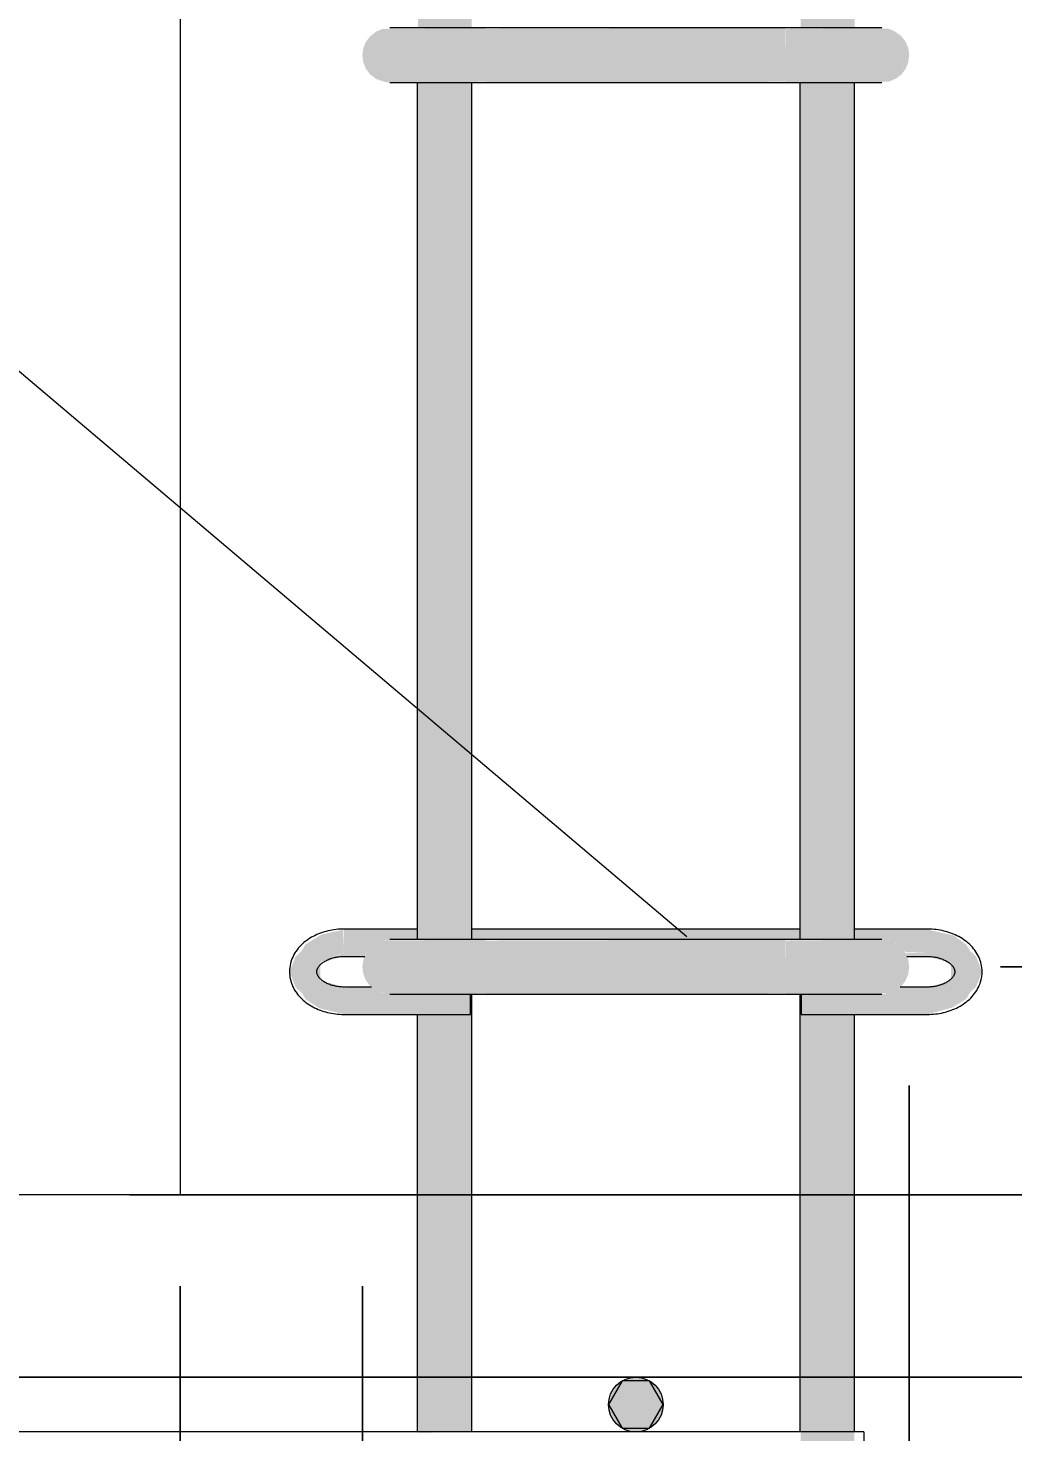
# Model space of a CAD drawing. Header units: millimetres. Extents: x 23200 to 49062, y -2858 to 35213.
# Drawn here: x 43852 to 44068.1, y -1752 to -1444 of the extents above; entities that cross this region are included whole.
import ezdxf

# ---------------------------------------------------------------- set-up
doc = ezdxf.new("R2010")
doc.units = ezdxf.units.MM
for name, color, linetype, lineweight in [('AA_Dim', 7, 'Continuous', 9), ('AA_Dim-20', 7, 'Continuous', 9), ('AA_Vinoska', 7, 'Continuous', 9), ('AA_Visotnaya otmetka', 7, 'Continuous', 9), ('AF_Stena_Опалубка', 253, 'Continuous', 20), ('KR_Armatura', 7, 'Continuous', 20), ('KR_Armatura_Tonkie', 7, 'Continuous', 20), ('KR_Fundament', 7, 'Continuous', 20)]:
    doc.layers.add(name, color=color, linetype=linetype, lineweight=lineweight)
doc.styles.add('ISOCPEUR_1', font='isocpeur.ttf', dxfattribs={"width": 0.9, "height": 50})
doc.dimstyles.new('00_Точн_3_знака__прозр_', dxfattribs={"dimscale": 304.8, "dimtxt": 49.799059, "dimasz": 0.111549, "dimexe": 0.098425, "dimexo": 0.065617, "dimgap": 0.006562, "dimtad": 1, "dimdec": 3, "dimrnd": 0.001, "dimdsep": 46, "dimtxsty": 'ISOCPEUR_1', "dimblk1": 'OBLIQUE', "dimblk2": 'OBLIQUE', "dimsah": 1, "dimcen": 0.09, "dimdle": 0.098425, "dimazin": 0, "dimtfac": 1, "dimtdec": 4, "dimtix": 1, "dimtmove": 0, "dimatfit": 3, "dimfxl": 1, "dimtvp": 1, "dimtolj": 1, "dimtzin": 0, "dimlwd": 18, "dimlwe": 18, "dimarcsym": 2})
doc.dimstyles.new('00_Точн_3_знака__прозр__1', dxfattribs={"dimscale": 304.8, "dimtxt": 49.799059, "dimasz": 0.111549, "dimexe": 0.098425, "dimexo": 0.065617, "dimgap": 0.006562, "dimtad": 1, "dimdec": 3, "dimrnd": 0.001, "dimdsep": 46, "dimtxsty": 'ISOCPEUR_1', "dimblk1": 'OBLIQUE', "dimblk2": 'OBLIQUE', "dimsah": 1, "dimcen": 0.09, "dimdle": 0.098425, "dimazin": 0, "dimtfac": 1, "dimtdec": 4, "dimtix": 1, "dimtmove": 1, "dimatfit": 3, "dimfxl": 1, "dimtvp": 1, "dimtolj": 1, "dimtzin": 0, "dimlwd": 18, "dimlwe": 18, "dimarcsym": 2})
doc.dimstyles.new('05_Округл_1мм__прозр_', dxfattribs={"dimscale": 304.8, "dimtxt": 49.799059, "dimasz": 0.111549, "dimexe": 0.098425, "dimexo": 0.065617, "dimgap": 0.006562, "dimtad": 1, "dimdec": 0, "dimdsep": 46, "dimtxsty": 'ISOCPEUR_1', "dimblk1": 'OBLIQUE', "dimblk2": 'OBLIQUE', "dimsah": 1, "dimcen": 0.09, "dimdle": 0.098425, "dimazin": 0, "dimtfac": 1, "dimtdec": 4, "dimtix": 1, "dimtmove": 0, "dimatfit": 3, "dimfxl": 1, "dimtvp": 1, "dimtolj": 1, "dimtzin": 0, "dimlwd": 18, "dimlwe": 18, "dimarcsym": 2})
doc.dimstyles.new('05_Округл_1мм__прозр__1', dxfattribs={"dimscale": 304.8, "dimtxt": 49.799059, "dimasz": 0.111549, "dimexe": 0.098425, "dimexo": 0.065617, "dimgap": 0.006562, "dimtad": 1, "dimdec": 0, "dimdsep": 46, "dimtxsty": 'ISOCPEUR_1', "dimblk1": 'OBLIQUE', "dimblk2": 'OBLIQUE', "dimsah": 1, "dimcen": 0.09, "dimdle": 0.098425, "dimazin": 0, "dimtfac": 1, "dimtdec": 4, "dimtix": 1, "dimtmove": 1, "dimatfit": 3, "dimfxl": 1, "dimtvp": 1, "dimtolj": 1, "dimtzin": 0, "dimlwd": 18, "dimlwe": 18, "dimarcsym": 2})
doc.dimstyles.new('05_Округл_5мм__прозр_', dxfattribs={"dimscale": 304.8, "dimtxt": 49.799059, "dimasz": 0.111549, "dimexe": 0.098425, "dimexo": 0.065617, "dimgap": 0.006562, "dimtad": 1, "dimdec": 0, "dimrnd": 5, "dimdsep": 46, "dimtxsty": 'ISOCPEUR_1', "dimblk1": 'OBLIQUE', "dimblk2": 'OBLIQUE', "dimsah": 1, "dimcen": 0.09, "dimdle": 0.098425, "dimazin": 0, "dimtfac": 1, "dimtdec": 4, "dimtix": 1, "dimtmove": 1, "dimatfit": 3, "dimfxl": 1, "dimtvp": 1, "dimtolj": 1, "dimtzin": 0, "dimlwd": 18, "dimlwe": 18, "dimarcsym": 2})
doc.dimstyles.new('05_Округл_5мм__прозр__1', dxfattribs={"dimscale": 304.8, "dimtxt": 49.799059, "dimasz": 0.111549, "dimexe": 0.098425, "dimexo": 0.065617, "dimgap": 0.006562, "dimtad": 1, "dimdec": 0, "dimrnd": 5, "dimdsep": 46, "dimtxsty": 'ISOCPEUR_1', "dimblk1": 'OBLIQUE', "dimblk2": 'OBLIQUE', "dimsah": 1, "dimcen": 0.09, "dimdle": 0.098425, "dimazin": 0, "dimtfac": 1, "dimtdec": 4, "dimtix": 1, "dimtmove": 0, "dimatfit": 3, "dimfxl": 1, "dimtvp": 1, "dimtolj": 1, "dimtzin": 0, "dimlwd": 18, "dimlwe": 18, "dimarcsym": 2})

# ---------------------------------------------------------------- blocks, each defined once
blk = doc.blocks.new('350_Хомут прямоугольный верт _НесАрм_РабПлоск_ - 350_Хомут прямоугольный верт _НесАрм_РабПлоск_-3805022-Сечение 5')
at = {"layer": 'KR_Armatura_Tonkie', "lineweight": 9}
for points in [[(-31766.47, -456), (-31748, -455.8), (-31748, -444), (-31770.55, -444.2), (-31772, -444.8), (-31773.35, -445.89), (-31774.2, -447), (-31774.8, -448.45), (-31775, -450), (-31774.8, -451.55), (-31774.2, -453), (-31773.24, -454.24), (-31771.83, -455.27), (-31769.83, -455.89), (-31767.46, -456), (-31766.64, -456)], [(-31724.37, -456), (-31682, -455.8), (-31682.11, -444), (-31748, -444.2), (-31748, -456), (-31738.46, -456)], [(-31675.06, -456), (-31659.45, -455.8), (-31657.75, -455.01), (-31656.76, -454.24), (-31655.8, -453), (-31655.2, -451.55), (-31655, -450), (-31655.2, -448.45), (-31655.8, -447), (-31656.76, -445.76), (-31658.32, -444.67), (-31659.45, -444.2), (-31662.41, -444), (-31682, -444.2), (-31682, -456), (-31675.13, -456)]]:
    blk.add_hatch(color=256, dxfattribs=at).paths.add_polyline_path(points)
at = {"layer": 'KR_Armatura_Tonkie'}
for p, q in [((-31682, -444), (-31748, -444)), ((-31748, -456), (-31682, -456))]:
    blk.add_line(p, q, dxfattribs=at)
at = {"layer": 'KR_Armatura_Tonkie', "flags": 128}
for points in [[(-31748, -444), (-31748.84, -444), (-31749.68, -444), (-31750.51, -444), (-31751.35, -444), (-31752.17, -444), (-31752.99, -444), (-31753.8, -444), (-31754.61, -444), (-31755.4, -444), (-31756.18, -444), (-31756.94, -444), (-31757.7, -444), (-31758.43, -444), (-31759.15, -444), (-31759.86, -444), (-31760.54, -444), (-31761.2, -444), (-31761.85, -444), (-31762.47, -444), (-31763.06, -444), (-31763.64, -444), (-31764.19, -444), (-31764.71, -444), (-31765.2, -444), (-31765.67, -444), (-31766.11, -444), (-31766.52, -444), (-31766.9, -444), (-31767.25, -444), (-31767.57, -444), (-31767.86, -444), (-31768.12, -444), (-31768.34, -444), (-31768.54, -444), (-31768.69, -444), (-31768.82, -444), (-31768.91, -444), (-31768.97, -444), (-31769, -444), (-31769, -444)], [(-31661, -444), (-31661.02, -444), (-31661.07, -444), (-31661.15, -444), (-31661.27, -444), (-31661.42, -444), (-31661.6, -444), (-31661.82, -444), (-31662.07, -444), (-31662.35, -444), (-31662.66, -444), (-31663, -444), (-31663.37, -444), (-31663.78, -444), (-31664.21, -444), (-31664.67, -444), (-31665.16, -444), (-31665.67, -444), (-31666.21, -444), (-31666.78, -444), (-31667.37, -444), (-31667.98, -444), (-31668.62, -444), (-31669.28, -444), (-31669.96, -444), (-31670.65, -444), (-31671.37, -444), (-31672.1, -444), (-31672.85, -444), (-31673.61, -444), (-31674.39, -444), (-31675.18, -444), (-31675.98, -444), (-31676.79, -444), (-31677.61, -444), (-31678.43, -444), (-31679.26, -444), (-31680.1, -444), (-31680.93, -444), (-31681.77, -444), (-31682, -444)], [(-31769, -456), (-31768.98, -456), (-31768.93, -456), (-31768.85, -456), (-31768.73, -456), (-31768.58, -456), (-31768.4, -456), (-31768.18, -456), (-31767.93, -456), (-31767.65, -456), (-31767.34, -456), (-31767, -456), (-31766.63, -456), (-31766.22, -456), (-31765.79, -456), (-31765.33, -456), (-31764.84, -456), (-31764.33, -456), (-31763.79, -456), (-31763.22, -456), (-31762.63, -456), (-31762.02, -456), (-31761.38, -456), (-31760.72, -456), (-31760.04, -456), (-31759.35, -456), (-31758.63, -456), (-31757.9, -456), (-31757.15, -456), (-31756.39, -456), (-31755.61, -456), (-31754.82, -456), (-31754.02, -456), (-31753.21, -456), (-31752.39, -456), (-31751.57, -456), (-31750.74, -456), (-31749.9, -456), (-31749.07, -456), (-31748.23, -456), (-31748, -456)], [(-31682, -456), (-31681.16, -456), (-31680.32, -456), (-31679.49, -456), (-31678.65, -456), (-31677.83, -456), (-31677.01, -456), (-31676.2, -456), (-31675.39, -456), (-31674.6, -456), (-31673.82, -456), (-31673.06, -456), (-31672.3, -456), (-31671.57, -456), (-31670.85, -456), (-31670.14, -456), (-31669.46, -456), (-31668.8, -456), (-31668.15, -456), (-31667.53, -456), (-31666.94, -456), (-31666.36, -456), (-31665.81, -456), (-31665.29, -456), (-31664.8, -456), (-31664.33, -456), (-31663.89, -456), (-31663.48, -456), (-31663.1, -456), (-31662.75, -456), (-31662.43, -456), (-31662.14, -456), (-31661.88, -456), (-31661.66, -456), (-31661.46, -456), (-31661.31, -456), (-31661.18, -456), (-31661.09, -456), (-31661.03, -456), (-31661, -456), (-31661, -456)]]:
    blk.add_lwpolyline(points, dxfattribs=at)
blk = doc.blocks.new('265_Выпуск П одной длины _НесАрм_РабПлоск_ - В1 _d12_-3835162-Сечение 5')
at = {"layer": 'KR_Armatura_Tonkie'}
h = blk.add_hatch(color=256, dxfattribs=at)
h.paths.add_polyline_path([(-31760, -1906), (-31751, -1906), (-31751.2, -1764.13), (-31763, -1764.13), (-31762.8, -1906), (-31761.24, -1906)])
h.paths.add_polyline_path([(-31759.9, -1752.13), (-31751, -1752), (-31751.2, -1656), (-31751.27, -1656), (-31751.27, -1660.41), (-31763, -1660.41), (-31762.8, -1752.13), (-31760, -1752.13)])
h.paths.add_polyline_path([(-31759.68, -1644), (-31751, -1644), (-31751.2, -1456), (-31763, -1456), (-31762.8, -1644), (-31759.84, -1644)])
h.paths.add_polyline_path([(-31757.36, -1444), (-31751, -1444), (-31751.2, -1256), (-31751.27, -1256), (-31751.27, -1260.41), (-31763, -1260.41), (-31762.8, -1444), (-31758.25, -1444)])
h.paths.add_polyline_path([(-31760, -1244), (-31751, -1244), (-31751.2, -1056), (-31763, -1056), (-31762.8, -1244), (-31760.89, -1244)])
h.paths.add_polyline_path([(-31759.47, -1044), (-31751, -1044), (-31751.2, -856), (-31751.27, -856), (-31751.27, -860.41), (-31763, -860.41), (-31762.8, -1044), (-31759.68, -1044)])
h.paths.add_polyline_path([(-31759.59, -844), (-31751, -844), (-31751.2, -656), (-31763, -656), (-31762.8, -844), (-31759.68, -844)])
h.paths.add_polyline_path([(-31759.22, -644), (-31751, -644), (-31751.2, -456), (-31751.27, -456.21), (-31751.43, -460.41), (-31763, -460.41), (-31762.8, -644), (-31759.68, -644)])
h.paths.add_polyline_path([(-31762.2, -444), (-31751, -444), (-31751.2, -325.36), (-31763, -325.36), (-31762.8, -444), (-31762.34, -444)])
h.paths.add_polyline_path([(-31759.01, -313.36), (-31751, -313.36), (-31751.2, -228.13), (-31763, -228.13), (-31762.8, -313.36), (-31759.68, -313.36)])
h.paths.add_polyline_path([(-31760, -216.13), (-31751, -216.13), (-31751.2, -112.13), (-31763, -112.13), (-31762.8, -216.13), (-31760.34, -216.13)])
h.paths.add_polyline_path([(-31762.95, -100.13), (-31751, -100), (-31751.2, 430), (-31763, 430), (-31763, -100.13)])
h = blk.add_hatch(color=256, dxfattribs=at)
h.paths.add_polyline_path([(-31675.3, -1906), (-31667, -1906), (-31667.2, -1792.51), (-31668.16, -1786.01), (-31671.53, -1778.45), (-31676, -1772.74), (-31679, -1770.44), (-31678.77, -1906), (-31676, -1906)])
h.paths.add_polyline_path([(-31667, -1764.81), (-31667.2, -1660.41), (-31678.73, -1660.31), (-31678.8, -1656), (-31679, -1656), (-31678.8, -1756.59), (-31675.91, -1757.82), (-31667.01, -1764.79)])
h.paths.add_polyline_path([(-31675.38, -1644), (-31667, -1644), (-31667.2, -1456), (-31679, -1456), (-31678.8, -1644), (-31675.84, -1644)])
h.paths.add_polyline_path([(-31673, -1444), (-31667, -1444), (-31667.2, -1260.41), (-31678.73, -1260.31), (-31678.94, -1256), (-31679, -1256), (-31678.8, -1444), (-31673.04, -1444)])
h.paths.add_polyline_path([(-31675.38, -1244), (-31667, -1244), (-31667.2, -1056), (-31679, -1056), (-31678.8, -1244), (-31675.59, -1244)])
h.paths.add_polyline_path([(-31678.8, -1044), (-31667, -1044), (-31667.2, -860.41), (-31678.73, -860.31), (-31678.91, -856), (-31679, -856), (-31678.92, -1044)])
h.paths.add_polyline_path([(-31670.79, -844), (-31667, -844), (-31667.2, -656), (-31679, -656), (-31678.8, -844), (-31671.45, -844)])
h.paths.add_polyline_path([(-31670.67, -644), (-31667, -644), (-31667.2, -460.41), (-31678.73, -460.31), (-31678.87, -456), (-31679, -456.21), (-31678.8, -644), (-31671.45, -644)])
h.paths.add_polyline_path([(-31675.38, -444), (-31667, -444), (-31667.2, -325.36), (-31679, -325.36), (-31678.8, -444), (-31676, -444)])
h.paths.add_polyline_path([(-31671.45, -313.36), (-31667, -313.36), (-31667.2, -223), (-31676.48, -226.74), (-31679, -227.07), (-31678.8, -313.36), (-31671.5, -313.36)])
h.paths.add_polyline_path([(-31679, -215.01), (-31671.32, -211.59), (-31667, -208.27), (-31667.2, -119.83), (-31672, -116.15), (-31679, -113.25), (-31679, -213.85)])
h.paths.add_polyline_path([(-31667, -105.34), (-31667.2, 430), (-31679, 430), (-31678.8, -101.21), (-31676, -101.61), (-31667.16, -105.28)])
for p, q in [((-31763, -1456), (-31763, -1644)), ((-31751, -1644), (-31751, -1456)), ((-31679, -1456), (-31679, -1644)), ((-31667, -1644), (-31667, -1456)), ((-31751, -1752), (-31751, -1656)), ((-31679, -1656), (-31679, -1752)), ((-31763, -1660.41), (-31763, -1752)), ((-31667, -1752), (-31667, -1660.37))]:
    blk.add_line(p, q, dxfattribs=at)
blk = doc.blocks.new('265_Выпуск П одной длины _НесАрм_РабПлоск_ - В1 _d12_-V53-Сечение 5')
at = {"layer": 'KR_Armatura_Tonkie'}
for p, q in [((-31763, -1456), (-31763, -1641.69)), ((-31751, -1641.7), (-31751, -1456)), ((-31679, -1456), (-31679, -1641.68)), ((-31667, -1641.68), (-31667, -1456)), ((-31751, -1752), (-31751, -1656)), ((-31679, -1656), (-31679, -1752)), ((-31763, -1660.41), (-31763, -1752)), ((-31667, -1752), (-31667, -1660.37))]:
    blk.add_line(p, q, dxfattribs=at)
blk = doc.blocks.new('265_Выпуск П одной длины _НесАрм_РабПлоск_ - В1 _d12_-V54-Сечение 5')
at = {"layer": 'KR_Armatura_Tonkie'}
for p, q in [((-31763, -1456), (-31763, -1641.69)), ((-31751, -1641.7), (-31751, -1456)), ((-31679, -1456), (-31679, -1641.68)), ((-31667, -1641.68), (-31667, -1456)), ((-31751, -1752), (-31751, -1656)), ((-31679, -1656), (-31679, -1752)), ((-31763, -1660.41), (-31763, -1752)), ((-31667, -1752), (-31667, -1660.37))]:
    blk.add_line(p, q, dxfattribs=at)
blk = doc.blocks.new('261_Шпилька массив _НесАрм_РабПлоск_ - 6 А240-3910254-Сечение 5')
at = {"layer": 'KR_Armatura_Tonkie'}
for points in [[(-31779, -1659.53), (-31779, -1654.41), (-31784.2, -1652.99), (-31784.2, -1648.92), (-31779, -1646.8), (-31779.22, -1641.78), (-31779.43, -1641.88), (-31783.89, -1642.86), (-31787.49, -1645.05), (-31788.34, -1646.5), (-31789.69, -1647.77), (-31791, -1651.05), (-31787.49, -1657.05), (-31780.35, -1659.14)], [(-31651, -1659.53), (-31642.51, -1657.05), (-31639, -1651.05), (-31640.33, -1647.69), (-31641.73, -1646.38), (-31642.51, -1645.05), (-31645.26, -1643.09), (-31651, -1641.78), (-31651, -1646.8), (-31645.8, -1648.92), (-31645.8, -1652.44), (-31646.4, -1653.15), (-31651, -1654.51), (-31651, -1658.91)], [(-31751.27, -1659.53), (-31751.27, -1656), (-31770.55, -1655.8), (-31772.59, -1654.74), (-31773.24, -1654.41), (-31779, -1654.6), (-31779, -1659.53), (-31752.55, -1659.53)], [(-31651, -1659.53), (-31651, -1654.41), (-31657.2, -1654.58), (-31658.63, -1655.46), (-31660.31, -1655.91), (-31662.42, -1656), (-31678.73, -1656), (-31678.73, -1659.53), (-31653.93, -1659.53)], [(-31752.55, -1660.41), (-31751.27, -1660.31), (-31751.27, -1659.53), (-31779, -1659.53), (-31779, -1660.41), (-31753.58, -1660.41)], [(-31675.06, -1660.41), (-31674.89, -1660.4), (-31671.35, -1660.38), (-31668.02, -1660.41), (-31651, -1660.31), (-31651, -1659.53), (-31678.73, -1659.53), (-31678.73, -1660.41)]]:
    blk.add_hatch(color=256, dxfattribs=at).paths.add_polyline_path(points)
h = blk.add_hatch(color=256, dxfattribs=at)
h.paths.add_polyline_path([(-31651, -1646.8), (-31651, -1641.68), (-31667, -1641.78), (-31667, -1644), (-31659.45, -1644.2), (-31658, -1644.8), (-31656.27, -1646.39), (-31655.74, -1646.8), (-31653.93, -1646.8)])
h.paths.add_polyline_path([(-31778.37, -1646.8), (-31774.04, -1646.8), (-31772.64, -1645.3), (-31771.7, -1644.68), (-31770.55, -1644.2), (-31767.59, -1644), (-31763, -1643.9), (-31763, -1641.68), (-31779, -1641.78), (-31779, -1646.8)])
h.paths.add_polyline_path([(-31751, -1644), (-31679, -1643.9), (-31679, -1641.68), (-31751, -1641.85), (-31751, -1643.99)])
h = blk.add_hatch(color=256, dxfattribs=at)
h.paths.add_polyline_path([(-31779, -1660.41), (-31779, -1659.53), (-31787.49, -1657.05), (-31784.4, -1659.07), (-31779.22, -1660.31)])
h.paths.add_polyline_path([(-31788.27, -1655.71), (-31790.95, -1651.18), (-31789.67, -1654.4), (-31788.8, -1655.22)])
h.paths.add_polyline_path([(-31784.2, -1649.65), (-31783.53, -1648.92), (-31779, -1647.58), (-31779, -1646.8), (-31784.2, -1649.16), (-31784.2, -1649.22)])
h = blk.add_hatch(color=256, dxfattribs=at)
h.paths.add_polyline_path([(-31774.48, -1647.68), (-31774.2, -1646.8), (-31779, -1646.8), (-31779, -1647.68), (-31774.8, -1647.68)])
h.paths.add_polyline_path([(-31651, -1647.68), (-31651, -1646.8), (-31655.8, -1647), (-31655.52, -1647.68), (-31653.93, -1647.68)])
h = blk.add_hatch(color=256, dxfattribs=at)
h.paths.add_polyline_path([(-31651, -1660.41), (-31649.63, -1660.01), (-31645.6, -1658.92), (-31642.51, -1657.05), (-31651, -1659.53), (-31651, -1660.31)])
h.paths.add_polyline_path([(-31641.66, -1655.59), (-31640.31, -1654.32), (-31639, -1651.05), (-31641.44, -1655.22)])
h.paths.add_polyline_path([(-31645.8, -1649.1), (-31645.8, -1648.92), (-31651, -1646.8), (-31651, -1647.68), (-31645.89, -1649.08)])
for p, q in [((-31763, -1641.68), (-31779, -1641.68)), ((-31678.98, -1641.68), (-31751, -1641.68)), ((-31651, -1641.68), (-31667.02, -1641.68)), ((-31779, -1647.68), (-31774.48, -1647.68)), ((-31655.52, -1647.68), (-31651, -1647.68)), ((-31773.03, -1654.41), (-31779, -1654.41)), ((-31751.27, -1656), (-31751.27, -1659.53)), ((-31751.27, -1660.31), (-31751.27, -1656)), ((-31678.73, -1656), (-31678.73, -1660.31)), ((-31678.73, -1659.53), (-31678.73, -1656)), ((-31651, -1654.41), (-31656.97, -1654.41)), ((-31751.27, -1659.53), (-31751.27, -1660.41)), ((-31678.73, -1660.41), (-31678.73, -1659.53)), ((-31779, -1660.41), (-31751.27, -1660.41)), ((-31678.73, -1660.41), (-31651, -1660.41))]:
    blk.add_line(p, q, dxfattribs=at)
at = {"layer": 'KR_Armatura_Tonkie', "flags": 128}
for points in [[(-31779, -1641.68), (-31779.44, -1641.69), (-31779.89, -1641.71), (-31780.33, -1641.74), (-31780.77, -1641.78), (-31781.21, -1641.84), (-31781.65, -1641.91), (-31782.08, -1641.99), (-31782.52, -1642.08), (-31782.94, -1642.19), (-31783.36, -1642.31), (-31783.78, -1642.44), (-31784.19, -1642.59), (-31784.6, -1642.74), (-31785, -1642.91), (-31785.39, -1643.09), (-31785.77, -1643.29), (-31786.15, -1643.49), (-31786.52, -1643.71), (-31786.87, -1643.94), (-31787.22, -1644.19), (-31787.56, -1644.44), (-31787.89, -1644.71), (-31788.2, -1644.99), (-31788.5, -1645.28), (-31788.79, -1645.59), (-31789.07, -1645.91), (-31789.33, -1646.24), (-31789.58, -1646.58), (-31789.81, -1646.93), (-31790.02, -1647.29), (-31790.21, -1647.67), (-31790.38, -1648.05), (-31790.54, -1648.44), (-31790.67, -1648.84), (-31790.78, -1649.25), (-31790.87, -1649.67), (-31790.94, -1650.09), (-31790.98, -1650.51), (-31791, -1650.93), (-31791, -1651.05)], [(-31639, -1651.05), (-31639.01, -1650.62), (-31639.05, -1650.2), (-31639.11, -1649.78), (-31639.19, -1649.36), (-31639.3, -1648.95), (-31639.42, -1648.55), (-31639.57, -1648.16), (-31639.74, -1647.77), (-31639.93, -1647.39), (-31640.14, -1647.03), (-31640.36, -1646.67), (-31640.6, -1646.33), (-31640.86, -1646), (-31641.13, -1645.67), (-31641.42, -1645.37), (-31641.72, -1645.07), (-31642.03, -1644.79), (-31642.35, -1644.51), (-31642.69, -1644.25), (-31643.03, -1644.01), (-31643.39, -1643.77), (-31643.75, -1643.55), (-31644.13, -1643.34), (-31644.51, -1643.14), (-31644.9, -1642.96), (-31645.29, -1642.79), (-31645.7, -1642.63), (-31646.11, -1642.48), (-31646.52, -1642.34), (-31646.94, -1642.22), (-31647.37, -1642.11), (-31647.8, -1642.01), (-31648.23, -1641.93), (-31648.67, -1641.86), (-31649.11, -1641.8), (-31649.55, -1641.75), (-31649.99, -1641.71), (-31650.44, -1641.69), (-31650.88, -1641.68), (-31651, -1641.68)], [(-31785, -1651.05), (-31785, -1650.96), (-31784.99, -1650.87), (-31784.98, -1650.79), (-31784.96, -1650.7), (-31784.94, -1650.61), (-31784.91, -1650.51), (-31784.87, -1650.42), (-31784.83, -1650.32), (-31784.77, -1650.21), (-31784.71, -1650.11), (-31784.65, -1650), (-31784.57, -1649.89), (-31784.48, -1649.77), (-31784.38, -1649.66), (-31784.27, -1649.54), (-31784.15, -1649.42), (-31784.02, -1649.3), (-31783.88, -1649.18), (-31783.73, -1649.07), (-31783.57, -1648.95), (-31783.4, -1648.84), (-31783.22, -1648.73), (-31783.03, -1648.62), (-31782.83, -1648.52), (-31782.62, -1648.42), (-31782.41, -1648.33), (-31782.18, -1648.24), (-31781.95, -1648.16), (-31781.71, -1648.08), (-31781.47, -1648.01), (-31781.22, -1647.94), (-31780.96, -1647.88), (-31780.7, -1647.83), (-31780.43, -1647.79), (-31780.17, -1647.75), (-31779.9, -1647.72), (-31779.62, -1647.7), (-31779.35, -1647.69), (-31779.07, -1647.68), (-31779, -1647.68)], [(-31651, -1647.68), (-31650.72, -1647.69), (-31650.45, -1647.7), (-31650.18, -1647.72), (-31649.91, -1647.74), (-31649.64, -1647.78), (-31649.37, -1647.82), (-31649.11, -1647.87), (-31648.85, -1647.93), (-31648.6, -1647.99), (-31648.35, -1648.06), (-31648.11, -1648.13), (-31647.88, -1648.22), (-31647.65, -1648.3), (-31647.44, -1648.4), (-31647.22, -1648.49), (-31647.02, -1648.6), (-31646.83, -1648.7), (-31646.65, -1648.81), (-31646.47, -1648.92), (-31646.31, -1649.04), (-31646.16, -1649.15), (-31646.01, -1649.27), (-31645.88, -1649.39), (-31645.76, -1649.51), (-31645.65, -1649.62), (-31645.55, -1649.74), (-31645.46, -1649.85), (-31645.37, -1649.97), (-31645.3, -1650.08), (-31645.24, -1650.18), (-31645.19, -1650.29), (-31645.14, -1650.39), (-31645.1, -1650.49), (-31645.07, -1650.58), (-31645.05, -1650.67), (-31645.03, -1650.76), (-31645.01, -1650.85), (-31645, -1650.94), (-31645, -1651.02), (-31645, -1651.05)], [(-31791, -1651.05), (-31790.99, -1651.47), (-31790.95, -1651.89), (-31790.89, -1652.31), (-31790.81, -1652.73), (-31790.7, -1653.14), (-31790.58, -1653.54), (-31790.43, -1653.93), (-31790.26, -1654.32), (-31790.07, -1654.7), (-31789.86, -1655.06), (-31789.64, -1655.42), (-31789.4, -1655.76), (-31789.14, -1656.1), (-31788.87, -1656.42), (-31788.58, -1656.72), (-31788.28, -1657.02), (-31787.97, -1657.31), (-31787.65, -1657.58), (-31787.31, -1657.84), (-31786.97, -1658.08), (-31786.61, -1658.32), (-31786.25, -1658.54), (-31785.87, -1658.75), (-31785.49, -1658.95), (-31785.1, -1659.13), (-31784.71, -1659.3), (-31784.3, -1659.46), (-31783.89, -1659.61), (-31783.48, -1659.75), (-31783.06, -1659.87), (-31782.63, -1659.98), (-31782.2, -1660.08), (-31781.77, -1660.16), (-31781.33, -1660.23), (-31780.89, -1660.29), (-31780.45, -1660.34), (-31780.01, -1660.38), (-31779.56, -1660.4), (-31779.12, -1660.41), (-31779, -1660.41)], [(-31779, -1654.41), (-31779.28, -1654.41), (-31779.55, -1654.39), (-31779.82, -1654.37), (-31780.09, -1654.35), (-31780.36, -1654.31), (-31780.63, -1654.27), (-31780.89, -1654.22), (-31781.15, -1654.17), (-31781.4, -1654.1), (-31781.65, -1654.03), (-31781.89, -1653.96), (-31782.12, -1653.87), (-31782.35, -1653.79), (-31782.56, -1653.69), (-31782.78, -1653.6), (-31782.98, -1653.5), (-31783.17, -1653.39), (-31783.35, -1653.28), (-31783.53, -1653.17), (-31783.69, -1653.05), (-31783.84, -1652.94), (-31783.99, -1652.82), (-31784.12, -1652.7), (-31784.24, -1652.58), (-31784.35, -1652.47), (-31784.45, -1652.35), (-31784.54, -1652.24), (-31784.63, -1652.12), (-31784.7, -1652.01), (-31784.76, -1651.91), (-31784.81, -1651.8), (-31784.86, -1651.7), (-31784.9, -1651.6), (-31784.93, -1651.51), (-31784.95, -1651.42), (-31784.97, -1651.33), (-31784.99, -1651.24), (-31785, -1651.15), (-31785, -1651.07), (-31785, -1651.05)], [(-31651, -1660.41), (-31650.56, -1660.4), (-31650.11, -1660.38), (-31649.67, -1660.35), (-31649.23, -1660.31), (-31648.79, -1660.25), (-31648.35, -1660.18), (-31647.92, -1660.1), (-31647.48, -1660.01), (-31647.06, -1659.9), (-31646.64, -1659.78), (-31646.22, -1659.65), (-31645.81, -1659.51), (-31645.4, -1659.35), (-31645, -1659.18), (-31644.61, -1659), (-31644.23, -1658.8), (-31643.85, -1658.6), (-31643.48, -1658.38), (-31643.13, -1658.15), (-31642.78, -1657.9), (-31642.44, -1657.65), (-31642.11, -1657.38), (-31641.8, -1657.1), (-31641.5, -1656.81), (-31641.21, -1656.5), (-31640.93, -1656.18), (-31640.67, -1655.85), (-31640.42, -1655.51), (-31640.19, -1655.16), (-31639.98, -1654.8), (-31639.79, -1654.42), (-31639.62, -1654.04), (-31639.46, -1653.65), (-31639.33, -1653.25), (-31639.22, -1652.84), (-31639.13, -1652.42), (-31639.06, -1652.01), (-31639.02, -1651.58), (-31639, -1651.16), (-31639, -1651.05)], [(-31645, -1651.05), (-31645, -1651.13), (-31645.01, -1651.22), (-31645.02, -1651.3), (-31645.04, -1651.39), (-31645.06, -1651.48), (-31645.09, -1651.58), (-31645.13, -1651.67), (-31645.17, -1651.77), (-31645.23, -1651.88), (-31645.29, -1651.98), (-31645.35, -1652.09), (-31645.43, -1652.21), (-31645.52, -1652.32), (-31645.62, -1652.44), (-31645.73, -1652.55), (-31645.85, -1652.67), (-31645.98, -1652.79), (-31646.12, -1652.91), (-31646.27, -1653.02), (-31646.43, -1653.14), (-31646.6, -1653.25), (-31646.78, -1653.36), (-31646.97, -1653.47), (-31647.17, -1653.57), (-31647.38, -1653.67), (-31647.59, -1653.76), (-31647.82, -1653.85), (-31648.05, -1653.94), (-31648.29, -1654.01), (-31648.53, -1654.08), (-31648.78, -1654.15), (-31649.04, -1654.21), (-31649.3, -1654.26), (-31649.57, -1654.3), (-31649.83, -1654.34), (-31650.1, -1654.37), (-31650.38, -1654.39), (-31650.65, -1654.4), (-31650.93, -1654.41), (-31651, -1654.41)]]:
    blk.add_lwpolyline(points, dxfattribs=at)
blk = doc.blocks.new('261_Шпилька массив _НесАрм_РабПлоск_ - 6 А240-3909378-Сечение 5')
at = {"layer": 'KR_Armatura_Tonkie', "flags": 128}
for points in [[(-34509, -1641.68), (-34509.44, -1641.69), (-34509.89, -1641.71), (-34510.33, -1641.74), (-34510.77, -1641.78), (-34511.21, -1641.84), (-34511.65, -1641.91), (-34512.08, -1641.99), (-34512.52, -1642.08), (-34512.94, -1642.19), (-34513.36, -1642.31), (-34513.78, -1642.44), (-34514.19, -1642.59), (-34514.6, -1642.74), (-34515, -1642.91), (-34515.39, -1643.09), (-34515.77, -1643.29), (-34516.15, -1643.49), (-34516.52, -1643.71), (-34516.87, -1643.94), (-34517.22, -1644.19), (-34517.56, -1644.44), (-34517.89, -1644.71), (-34518.2, -1644.99), (-34518.5, -1645.28), (-34518.79, -1645.59), (-34519.07, -1645.91), (-34519.33, -1646.24), (-34519.58, -1646.58), (-34519.81, -1646.93), (-34520.02, -1647.29), (-34520.21, -1647.67), (-34520.38, -1648.05), (-34520.54, -1648.44), (-34520.67, -1648.84), (-34520.78, -1649.25), (-34520.87, -1649.67), (-34520.94, -1650.09), (-34520.98, -1650.51), (-34521, -1650.93), (-34521, -1651.05)], [(-34369, -1651.05), (-34369.01, -1650.62), (-34369.05, -1650.2), (-34369.11, -1649.78), (-34369.19, -1649.36), (-34369.3, -1648.95), (-34369.42, -1648.55), (-34369.57, -1648.16), (-34369.74, -1647.77), (-34369.93, -1647.39), (-34370.14, -1647.03), (-34370.36, -1646.67), (-34370.6, -1646.33), (-34370.86, -1646), (-34371.13, -1645.67), (-34371.42, -1645.37), (-34371.72, -1645.07), (-34372.03, -1644.79), (-34372.35, -1644.51), (-34372.69, -1644.25), (-34373.03, -1644.01), (-34373.39, -1643.77), (-34373.75, -1643.55), (-34374.13, -1643.34), (-34374.51, -1643.14), (-34374.9, -1642.96), (-34375.29, -1642.79), (-34375.7, -1642.63), (-34376.11, -1642.48), (-34376.52, -1642.34), (-34376.94, -1642.22), (-34377.37, -1642.11), (-34377.8, -1642.01), (-34378.23, -1641.93), (-34378.67, -1641.86), (-34379.11, -1641.8), (-34379.55, -1641.75), (-34379.99, -1641.71), (-34380.44, -1641.69), (-34380.88, -1641.68), (-34381, -1641.68)], [(-34376.47, -1648.92), (-34376.31, -1649.04), (-34376.16, -1649.15), (-34376.01, -1649.27), (-34375.88, -1649.39), (-34375.76, -1649.51)], [(-34521, -1651.05), (-34520.99, -1651.47), (-34520.95, -1651.89), (-34520.89, -1652.31), (-34520.81, -1652.73), (-34520.7, -1653.14), (-34520.58, -1653.54), (-34520.43, -1653.93), (-34520.26, -1654.32), (-34520.07, -1654.7), (-34519.86, -1655.06), (-34519.64, -1655.42), (-34519.4, -1655.76), (-34519.14, -1656.1), (-34518.87, -1656.42), (-34518.58, -1656.72), (-34518.28, -1657.02), (-34517.97, -1657.31), (-34517.65, -1657.58), (-34517.31, -1657.84), (-34516.97, -1658.08), (-34516.61, -1658.32), (-34516.25, -1658.54), (-34515.87, -1658.75), (-34515.49, -1658.95), (-34515.1, -1659.13), (-34514.71, -1659.3), (-34514.3, -1659.46), (-34513.89, -1659.61), (-34513.48, -1659.75), (-34513.06, -1659.87), (-34512.63, -1659.98), (-34512.2, -1660.08), (-34511.77, -1660.16), (-34511.33, -1660.23), (-34510.89, -1660.29), (-34510.45, -1660.34), (-34510.01, -1660.38), (-34509.56, -1660.4), (-34509.12, -1660.41), (-34509, -1660.41)], [(-34513.53, -1653.17), (-34513.69, -1653.05), (-34513.84, -1652.94), (-34513.99, -1652.82), (-34514.12, -1652.7), (-34514.24, -1652.58)], [(-34381, -1660.41), (-34380.56, -1660.4), (-34380.11, -1660.38), (-34379.67, -1660.35), (-34379.23, -1660.31), (-34378.79, -1660.25), (-34378.35, -1660.18), (-34377.92, -1660.1), (-34377.48, -1660.01), (-34377.06, -1659.9), (-34376.64, -1659.78), (-34376.22, -1659.65), (-34375.81, -1659.51), (-34375.4, -1659.35), (-34375, -1659.18), (-34374.61, -1659), (-34374.23, -1658.8), (-34373.85, -1658.6), (-34373.48, -1658.38), (-34373.13, -1658.15), (-34372.78, -1657.9), (-34372.44, -1657.65), (-34372.11, -1657.38), (-34371.8, -1657.1), (-34371.5, -1656.81), (-34371.21, -1656.5), (-34370.93, -1656.18), (-34370.67, -1655.85), (-34370.42, -1655.51), (-34370.19, -1655.16), (-34369.98, -1654.8), (-34369.79, -1654.42), (-34369.62, -1654.04), (-34369.46, -1653.65), (-34369.33, -1653.25), (-34369.22, -1652.84), (-34369.13, -1652.42), (-34369.06, -1652.01), (-34369.02, -1651.58), (-34369, -1651.16), (-34369, -1651.05)]]:
    blk.add_lwpolyline(points, dxfattribs=at)
blk = doc.blocks.new('DIMBLOCK124-Сечение 5')
at = {"layer": 'AA_Dim-20', "lineweight": 18}
for p, q in [((44376.92, -1670), (44376.92, -1740)), ((44105.33, -1700), (44406.92, -1700)), ((44376.92, -1700), (44105.33, -1700)), ((44492.34, -1757.64), (44376.92, -1720)), ((43811.34, -1740), (44406.92, -1740)), ((44376.92, -1740), (43811.34, -1740)), ((44492.34, -1928.95), (44492.34, -1757.64))]:
    blk.add_line(p, q, dxfattribs=at)
at = {"layer": 'AA_Dim-20', "lineweight": 30}
for p, q in [((44376.92, -1700), (44359.92, -1683)), ((44376.92, -1700), (44393.92, -1717)), ((44376.92, -1740), (44359.92, -1723)), ((44376.92, -1740), (44393.92, -1757))]:
    blk.add_line(p, q, dxfattribs=at)
at = {"layer": 'AA_Dim-20', "color": 0, "lineweight": 18, "insert": (44425.02, -1928.95), "char_height": 50, "width": 181.575, "attachment_point": 1, "rotation": 90, "line_spacing_factor": 1.149209, "style": 'ISOCPEUR_1'}
blk.add_mtext('з.с.40', dxfattribs=at)
blk = doc.blocks.new('_Oblique')
at = {"color": 0, "linetype": 'ByBlock', "lineweight": -2}
blk.add_line((-0.5, -0.5), (0.5, 0.5), dxfattribs=at)
blk = doc.blocks.new('DIMBLOCK125-Сечение 5')
at = {"layer": 'AA_Dim-20', "lineweight": 30}
for p, q in [((44376.92, -1740), (44359.92, -1723)), ((44376.92, -1740), (44393.92, -1757)), ((44376.92, -1960.01), (44359.92, -1943.01)), ((44376.92, -1960.01), (44393.92, -1977.01))]:
    blk.add_line(p, q, dxfattribs=at)
at = {"layer": 'AA_Dim-20', "lineweight": 18}
for p, q in [((43811.34, -1740), (44406.92, -1740)), ((44376.92, -1740), (43811.34, -1740)), ((44376.92, -1740), (44376.92, -1960.01)), ((43811.34, -1960.01), (44406.92, -1960.01)), ((44376.92, -1960.01), (43811.34, -1960.01))]:
    blk.add_line(p, q, dxfattribs=at)
at = {"layer": 'AA_Dim-20', "color": 0, "lineweight": 18, "insert": (44309.6, -1897.41), "char_height": 50, "width": 113.7717, "attachment_point": 1, "rotation": 90, "line_spacing_factor": 1.149209, "style": 'ISOCPEUR_1'}
blk.add_mtext('220', dxfattribs=at)
blk = doc.blocks.new('DIMBLOCK134-Сечение 5')
at = {"layer": 'AA_Dim-20', "lineweight": 18}
for p, q in [((43885.33, -1720), (43885.33, -2718.16)), ((43885.33, -2688.16), (43885.33, -1720)), ((43925.33, -1720), (43925.33, -2718.16)), ((43925.33, -2688.16), (43925.33, -1720)), ((43733.15, -2688.16), (43904.46, -2688.16)), ((43855.33, -2688.16), (43925.33, -2688.16)), ((43904.46, -2688.16), (43905.33, -2688.16))]:
    blk.add_line(p, q, dxfattribs=at)
at = {"layer": 'AA_Dim-20', "lineweight": 30}
for p, q in [((43885.33, -2688.16), (43902.33, -2671.16)), ((43925.33, -2688.16), (43942.33, -2671.16)), ((43885.33, -2688.16), (43868.33, -2705.16)), ((43925.33, -2688.16), (43908.33, -2705.16))]:
    blk.add_line(p, q, dxfattribs=at)
at = {"layer": 'AA_Dim-20', "color": 0, "lineweight": 18, "insert": (43733.15, -2620.84), "char_height": 50, "width": 181.575, "attachment_point": 1, "line_spacing_factor": 1.149209, "style": 'ISOCPEUR_1'}
blk.add_mtext('з.с.40', dxfattribs=at)
blk = doc.blocks.new('DIMBLOCK135-Сечение 5')
at = {"layer": 'AA_Dim-20', "lineweight": 18}
for p, q in [((44045.33, -1676), (44045.33, -2718.16)), ((44045.33, -2688.16), (44045.33, -1676)), ((43925.33, -1720), (43925.33, -2718.16)), ((43925.33, -2688.16), (43925.33, -1720)), ((43925.33, -2688.16), (44045.33, -2688.16))]:
    blk.add_line(p, q, dxfattribs=at)
at = {"layer": 'AA_Dim-20', "lineweight": 30}
for p, q in [((43925.33, -2688.16), (43942.33, -2671.16)), ((44045.33, -2688.16), (44062.33, -2671.16)), ((43925.33, -2688.16), (43908.33, -2705.16)), ((44045.33, -2688.16), (44028.33, -2705.16))]:
    blk.add_line(p, q, dxfattribs=at)
at = {"layer": 'AA_Dim-20', "color": 0, "lineweight": 18, "insert": (43942.23, -2620.84), "char_height": 50, "width": 103.4288, "attachment_point": 1, "line_spacing_factor": 1.149209, "style": 'ISOCPEUR_1'}
blk.add_mtext('120', dxfattribs=at)
blk = doc.blocks.new('DIMBLOCK136-Сечение 5')
at = {"layer": 'AA_Dim-20', "lineweight": 18}
for p, q in [((44045.33, -1676), (44045.33, -2718.16)), ((44045.33, -2688.16), (44045.33, -1676)), ((44085.33, -1720), (44085.33, -2718.16)), ((44085.33, -2688.16), (44085.33, -1720)), ((44045.33, -2688.16), (44115.33, -2688.16)), ((44085.71, -2688.16), (44065.33, -2688.16)), ((44257.02, -2688.16), (44085.71, -2688.16))]:
    blk.add_line(p, q, dxfattribs=at)
at = {"layer": 'AA_Dim-20', "lineweight": 30}
for p, q in [((44045.33, -2688.16), (44062.33, -2671.16)), ((44085.33, -2688.16), (44102.33, -2671.16)), ((44045.33, -2688.16), (44028.33, -2705.16)), ((44085.33, -2688.16), (44068.33, -2705.16))]:
    blk.add_line(p, q, dxfattribs=at)
at = {"layer": 'AA_Dim-20', "color": 0, "lineweight": 18, "insert": (44105.71, -2620.84), "char_height": 50, "width": 181.575, "attachment_point": 1, "line_spacing_factor": 1.149209, "style": 'ISOCPEUR_1'}
blk.add_mtext('з.с.40', dxfattribs=at)
blk = doc.blocks.new('DIMBLOCK137-Сечение 5')
at = {"layer": 'AA_Dim-20', "lineweight": 18}
for p, q in [((43885.33, -1720), (43885.33, -2858.16)), ((43885.33, -2828.16), (43885.33, -1720)), ((44085.33, -1720), (44085.33, -2858.16)), ((44085.33, -2828.16), (44085.33, -1720)), ((43855.33, -2828.16), (44115.33, -2828.16))]:
    blk.add_line(p, q, dxfattribs=at)
at = {"layer": 'AA_Dim-20', "lineweight": 30}
for p, q in [((43885.33, -2828.16), (43902.33, -2811.16)), ((44085.33, -2828.16), (44102.33, -2811.16)), ((43885.33, -2828.16), (43868.33, -2845.16)), ((44085.33, -2828.16), (44068.33, -2845.16))]:
    blk.add_line(p, q, dxfattribs=at)
at = {"layer": 'AA_Dim-20', "color": 0, "lineweight": 18, "insert": (43937.92, -2760.84), "char_height": 50, "width": 113.7717, "attachment_point": 1, "line_spacing_factor": 1.149209, "style": 'ISOCPEUR_1'}
blk.add_mtext('200', dxfattribs=at)
blk = doc.blocks.new('DIMBLOCK141-Сечение 5')
at = {"layer": 'AA_Dim-20', "lineweight": 30}
for p, q in [((44376.92, -450), (44359.92, -433)), ((44376.92, -450), (44393.92, -467)), ((44376.92, -1650), (44359.92, -1633)), ((44376.92, -1650), (44393.92, -1667))]:
    blk.add_line(p, q, dxfattribs=at)
at = {"layer": 'AA_Dim-20', "lineweight": 18}
for p, q in [((44065.33, -450), (44406.92, -450)), ((44376.92, -450), (44065.33, -450)), ((44376.92, -450), (44376.92, -1650)), ((44065.33, -1650), (44406.92, -1650)), ((44376.92, -1650), (44065.33, -1650))]:
    blk.add_line(p, q, dxfattribs=at)
at = {"layer": 'AA_Dim-20', "color": 0, "lineweight": 18, "insert": (44309.6, -1203.71), "char_height": 50, "width": 368.8961, "attachment_point": 1, "rotation": 90, "line_spacing_factor": 1.149209, "style": 'ISOCPEUR_1'}
blk.add_mtext('200х6=1200', dxfattribs=at)
blk = doc.blocks.new('DIMBLOCK142-Сечение 5')
at = {"layer": 'AA_Dim-20', "lineweight": 18}
for p, q in [((44376.92, -1549.46), (44376.92, -1632.67)), ((44376.92, -1632.67), (44376.92, -1675)), ((44065.33, -1650), (44406.92, -1650)), ((44376.92, -1650), (44065.33, -1650)), ((44376.92, -1650), (44376.92, -1730)), ((44105.33, -1700), (44406.92, -1700)), ((44376.92, -1700), (44105.33, -1700))]:
    blk.add_line(p, q, dxfattribs=at)
at = {"layer": 'AA_Dim-20', "lineweight": 30}
for p, q in [((44376.92, -1650), (44359.92, -1633)), ((44376.92, -1650), (44393.92, -1667)), ((44376.92, -1700), (44359.92, -1683)), ((44376.92, -1700), (44393.92, -1717))]:
    blk.add_line(p, q, dxfattribs=at)
at = {"layer": 'AA_Dim-20', "color": 0, "lineweight": 18, "insert": (44309.6, -1612.67), "char_height": 50, "width": 75.8478, "attachment_point": 1, "rotation": 90, "line_spacing_factor": 1.149209, "style": 'ISOCPEUR_1'}
blk.add_mtext('50', dxfattribs=at)

msp = doc.modelspace()

# ---------------------------------------------------------------- hatches: boundary and pattern name
at = {"layer": 'KR_Armatura'}
h = msp.add_hatch(color=256, dxfattribs=at)
edge = h.paths.add_edge_path()
edge.add_arc((43985.337, -1746), 6, 0, 360)
msp.add_hatch(color=256, dxfattribs=at).paths.add_polyline_path([(43982.337, -1751.1962), (43988.337, -1751.1962), (43991.337, -1746), (43988.337, -1740.8038), (43982.337, -1740.8038), (43979.337, -1746)])

# ---------------------------------------------------------------- linework, layer by layer
at = {"layer": 'AA_Vinoska'}
msp.add_line((43996.5425, -1643.4147), (43842.955, -1513.4623), dxfattribs=at)
at = {"layer": 'AA_Visotnaya otmetka'}
for q in [(44827.0574, -1700), (43874.303, -1700)]:
    msp.add_line((43874.303, -1700), q, dxfattribs=at)
at = {"layer": 'AF_Stena_Опалубка'}
for p, q in [((43885.3279, -270), (43885.3279, -1700)), ((43885.3279, -1700), (44085.3279, -1700))]:
    msp.add_line(p, q, dxfattribs=at)
at = {"layer": 'KR_Armatura'}
for p, q in [((43982.337, -1740.8038), (43979.337, -1746)), ((43988.337, -1740.8038), (43982.337, -1740.8038)), ((43991.337, -1746), (43988.337, -1740.8038)), ((43979.337, -1746), (43982.337, -1751.1962)), ((43988.337, -1751.1962), (43991.337, -1746)), ((43982.337, -1751.1962), (43988.337, -1751.1962))]:
    msp.add_line(p, q, dxfattribs=at)
msp.add_circle((43985.337, -1746), 6, dxfattribs=at)
at = {"layer": 'KR_Armatura_Tonkie'}
for q in [(41205.3369, -1752), (44035.3369, -1764)]:
    msp.add_line((44035.3369, -1752), q, dxfattribs=at)
at = {"layer": 'KR_Fundament'}
msp.add_line((44085.3279, -1700), (41155.3279, -1700), dxfattribs=at)

# ---------------------------------------------------------------- block references
at = {"layer": 'KR_Armatura_Tonkie'}
for name, p in [('265_Выпуск П одной длины _НесАрм_РабПлоск_ - В1 _d12_-3835162-Сечение 5', (75700.3279, 0)), ('265_Выпуск П одной длины _НесАрм_РабПлоск_ - В1 _d12_-V53-Сечение 5', (75700.3279, 0)), ('265_Выпуск П одной длины _НесАрм_РабПлоск_ - В1 _d12_-V53-Сечение 5', (75700.3279, 0)), ('265_Выпуск П одной длины _НесАрм_РабПлоск_ - В1 _d12_-V53-Сечение 5', (75700.3279, 0)), ('265_Выпуск П одной длины _НесАрм_РабПлоск_ - В1 _d12_-V53-Сечение 5', (75700.3279, 0)), ('265_Выпуск П одной длины _НесАрм_РабПлоск_ - В1 _d12_-V53-Сечение 5', (75700.3279, 0)), ('265_Выпуск П одной длины _НесАрм_РабПлоск_ - В1 _d12_-V54-Сечение 5', (75700.3279, 0)), ('261_Шпилька массив _НесАрм_РабПлоск_ - 6 А240-3910254-Сечение 5', (75700.3279, 0)), ('261_Шпилька массив _НесАрм_РабПлоск_ - 6 А240-3909378-Сечение 5', (78430.3279, 0)), ('261_Шпилька массив _НесАрм_РабПлоск_ - 6 А240-3909378-Сечение 5', (78430.3279, 0)), ('261_Шпилька массив _НесАрм_РабПлоск_ - 6 А240-3909378-Сечение 5', (78430.3279, 0))]:
    msp.add_blockref(name, p, dxfattribs=at)
at = {"layer": 'KR_Armatura_Tonkie', "lineweight": 9}
for p in [(75700.3279, -1000), (75700.3279, -1200)]:
    msp.add_blockref('350_Хомут прямоугольный верт _НесАрм_РабПлоск_ - 350_Хомут прямоугольный верт _НесАрм_РабПлоск_-3805022-Сечение 5', p, dxfattribs=at)

# ---------------------------------------------------------------- dimensions: what is measured, and where the dimension line sits
at = {"layer": 'AA_Dim', "lineweight": 18}
for base, p1, p2, dimstyle, override, picture, middle in [((44376.9246, -1650), (44045.3279, -450), (44045.3279, -1650), '05_Округл_5мм__прозр__1', {"dimpost": '200х6=<>', "dimfxl": 1200}, 'DIMBLOCK141-Сечение 5', (44349.9246, -1050)), ((44376.9246, -1960.006), (43791.337, -1740), (43791.337, -1960.006), '05_Округл_1мм__прозр_', {"dimpost": '<>', "dimfxl": 220.005969}, 'DIMBLOCK125-Сечение 5', (44349.9246, -1850.003))]:
    dim = msp.add_linear_dim(base=base, p1=p1, p2=p2, angle=90, dimstyle=dimstyle, override=override, dxfattribs=at)
    dim.commit()
    dim.dimension.update_dxf_attribs({"geometry": picture, "text_midpoint": middle})
for base, p1, p2, dimstyle, override, picture, middle in [((44376.9246, -1700), (44045.3279, -1650), (44085.3279, -1700), '05_Округл_5мм__прозр_', {"dimpost": '<>', "dimfxl": 64.031242}, 'DIMBLOCK142-Сечение 5', (44342.9351, -1574.7447)), ((44376.9246, -1740), (44085.3279, -1700), (43791.337, -1740), '05_Округл_1мм__прозр__1', {"dimpost": 'з.с.<>', "dimfxl": 296.699646}, 'DIMBLOCK124-Сечение 5', (44458.3534, -1838.1664))]:
    dim = msp.add_linear_dim(base=base, p1=p1, p2=p2, angle=90, dimstyle=dimstyle, override=override, dxfattribs=at)
    dim.commit()
    dim.dimension.update_dxf_attribs({"geometry": picture, "text_midpoint": middle, "dimtype": 160, "text_rotation": 90})
for base, p1, p2, override, picture, middle in [((44045.3279, -2688.1592), (43925.3279, -1700), (44045.3279, -1656), {"dimpost": '<>', "dimfxl": 127.812362}, 'DIMBLOCK135-Сечение 5', (43985.3279, -2661.1592)), ((44085.3279, -2828.1592), (43885.3279, -1700), (44085.3279, -1700), {"dimpost": '<>', "dimfxl": 200}, 'DIMBLOCK137-Сечение 5', (43985.3279, -2801.1592))]:
    dim = msp.add_linear_dim(base=base, p1=p1, p2=p2, dimstyle='00_Точн_3_знака__прозр_', override=override, dxfattribs=at)
    dim.commit()
    dim.dimension.update_dxf_attribs({"geometry": picture, "text_midpoint": middle})
for base, p1, p2, override, picture, middle in [((44085.3279, -2688.1592), (44045.3279, -1656), (44085.3279, -1700), {"dimpost": 'з.с.<>', "dimfxl": 59.464275}, 'DIMBLOCK136-Сечение 5', (44196.4937, -2654.1697)), ((43925.3279, -2688.1592), (43885.3279, -1700), (43925.3279, -1700), {"dimpost": 'з.с.<>', "dimfxl": 40}, 'DIMBLOCK134-Сечение 5', (43823.9353, -2654.1697))]:
    dim = msp.add_linear_dim(base=base, p1=p1, p2=p2, dimstyle='00_Точн_3_знака__прозр__1', override=override, dxfattribs=at)
    dim.commit()
    dim.dimension.update_dxf_attribs({"geometry": picture, "text_midpoint": middle, "dimtype": 160})

doc.saveas('drawing.dxf')
